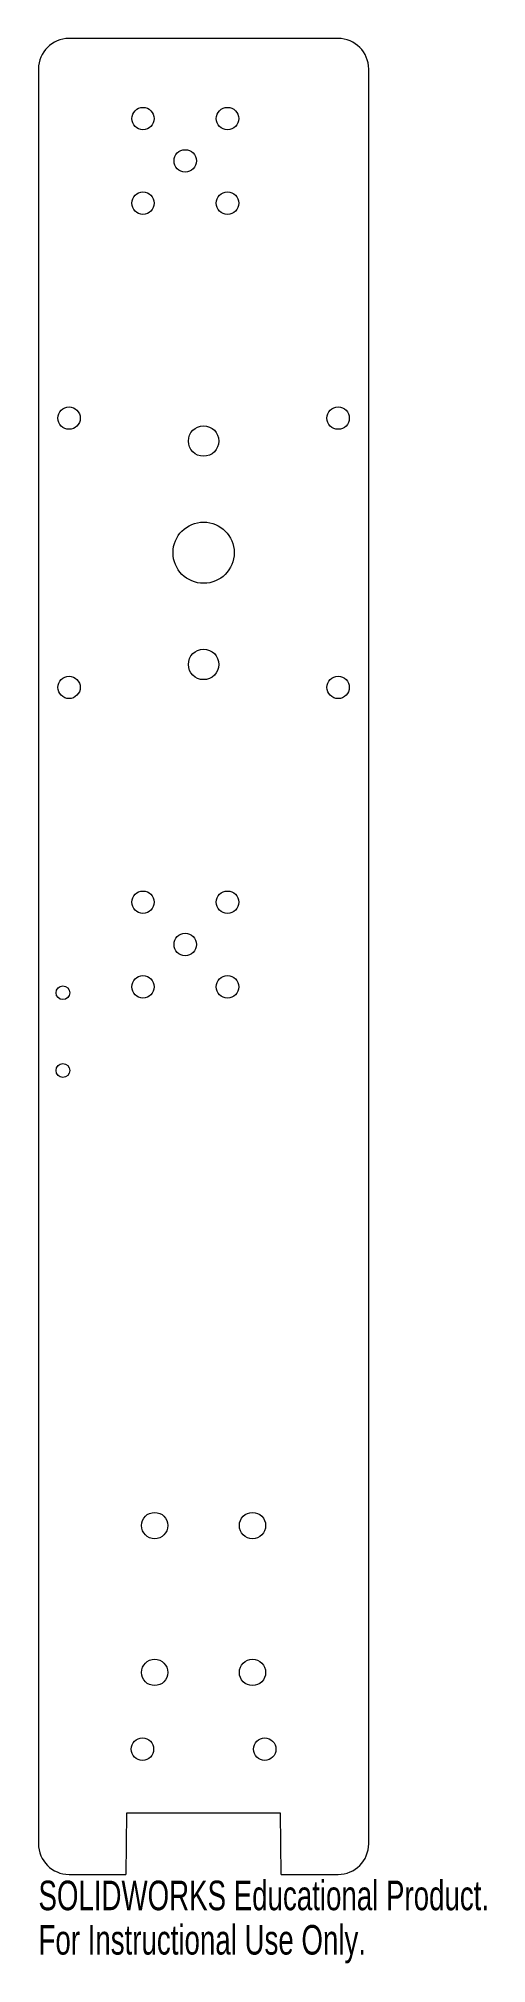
# Model space of a CAD drawing. Header units: millimetres. Extents: x -27 to 46, y -165 to 150.
import ezdxf

# ---------------------------------------------------------------- set-up
doc = ezdxf.new("R2010")
doc.units = ezdxf.units.MM
doc.styles.add('SLDTEXTSTYLE0', font='TXT', dxfattribs={"width": 0.7})

msp = doc.modelspace()

# ---------------------------------------------------------------- linework, layer by layer
at = {"color": 7, "linetype": 'Continuous', "lineweight": 15}
for p, q in [((22, 150), (-22, 150)), ((-27, 145), (-27, -145)), ((27, -145), (27, 145)), ((-12.6, -140), (-12.7, -150)), ((12.6, -140), (-12.6, -140)), ((12.7, -150), (12.6, -140)), ((-22, -150), (-12.7, -150)), ((12.7, -150), (22, -150))]:
    msp.add_line(p, q, dxfattribs=at)
for centre, radius in [((-9.91, 136.91), 1.83), ((3.91, 136.91), 1.83), ((-3, 130), 1.83), ((-9.91, 123.09), 1.83), ((3.91, 123.09), 1.83), ((-22, 87.97), 1.83), ((22, 87.97), 1.83), ((0, 84.22), 2.49), ((0, 65.97), 5), ((0, 47.72), 2.49), ((-22, 43.97), 1.83), ((22, 43.97), 1.83), ((-9.91, 8.86), 1.83), ((3.91, 8.86), 1.83), ((-3, 1.95), 1.83), ((-9.91, -4.97), 1.83), ((3.91, -4.97), 1.83), ((-23, -5.93), 1.13), ((-23, -18.63), 1.13), ((-8, -93), 2.15), ((8, -93), 2.15), ((-8, -117), 2.15), ((8, -117), 2.15), ((-10, -129.54), 1.83), ((10, -129.54), 1.83)]:
    msp.add_circle(centre, radius, dxfattribs=at)
for centre, start, end in [((-22, 145), 90, 180), ((22, 145), 0, 90), ((-22, -145), 180, 270), ((22, -145), 270, 0)]:
    msp.add_arc(centre, 5, start, end, dxfattribs=at)

# ---------------------------------------------------------------- texts
at = {"color": 7, "linetype": 'Continuous', "char_height": 4.8336, "attachment_point": 1, "style": 'SLDTEXTSTYLE0'}
for s, insert in [('SOLIDWORKS Educational Product.', (-27, -151.02)), ('For Instructional Use Only.', (-27, -158.27))]:
    msp.add_mtext(s, dxfattribs=dict(at, insert=insert))

doc.saveas('drawing.dxf')
